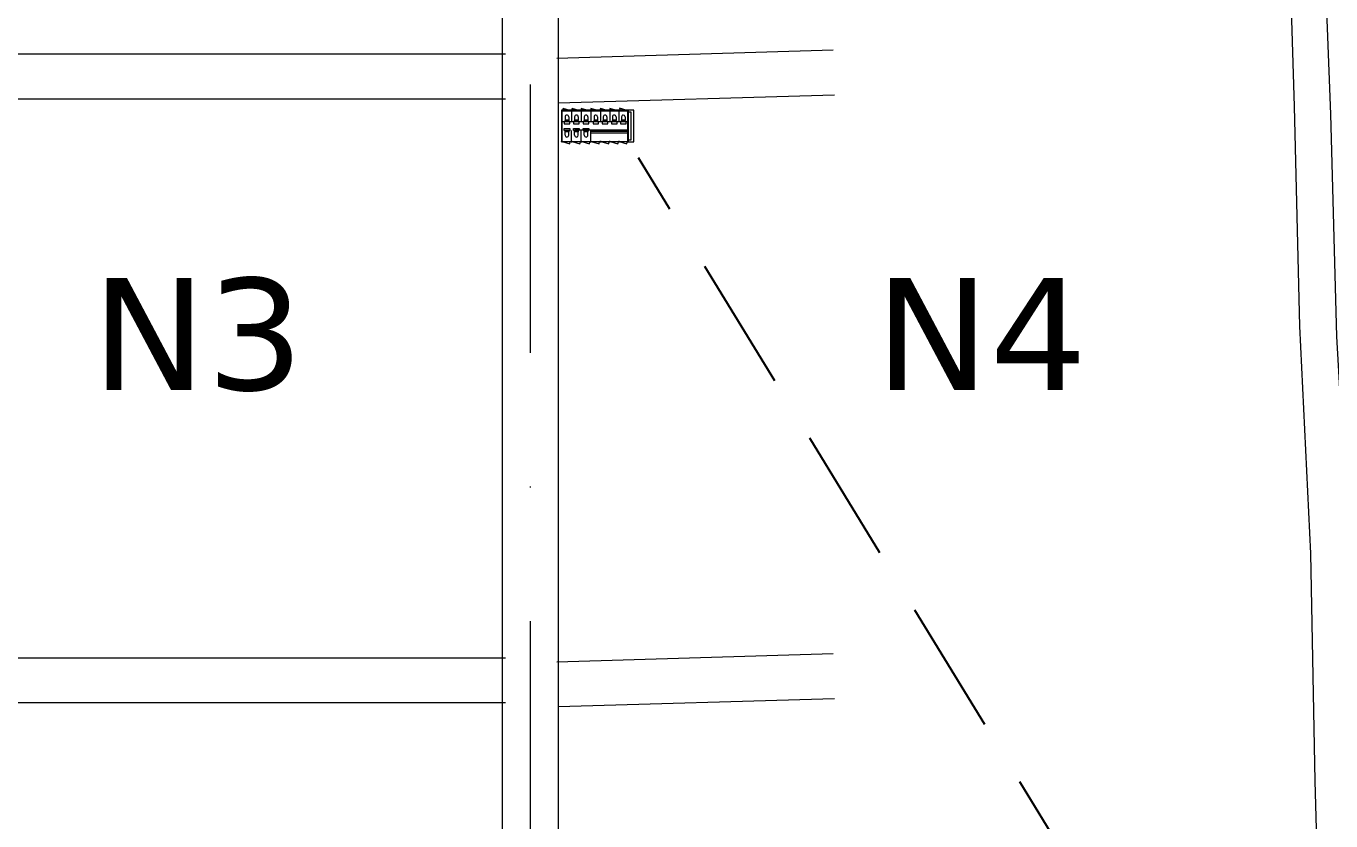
# Model space of a CAD drawing. Header units: millimetres. Extents: x 111563 to 112628, y 522776 to 523529.
# Drawn here: x 112054.2 to 112170.8, y 523291.5 to 523362.5 of the extents above; entities that cross this region are included whole.
import ezdxf
from ezdxf.enums import TextEntityAlignment as Align

# ---------------------------------------------------------------- set-up
doc = ezdxf.new("R2010")
doc.units = ezdxf.units.MM
doc.linetypes.add('DASHDOTX2', pattern=[48, 24, -11.95, 0.1, -11.95])
doc.linetypes.add('DASHED', pattern=[18, 12, -6])
for name, color, linetype, lineweight, true_color in [('bouwweg', 1, 'Continuous', 0, 0xff0000), ('bouwweg as', 18, 'DASHDOTX2', 0, 0x000000), ('event roads', 1, 'Continuous', 0, 0xff0000), ('FIELD A - talud basis', 253, 'Continuous', 0, 0xadadad), ('FIELD A - talud plateau', 253, 'Continuous', 0, 0xadadad), ('FIELD N-O-Q - hull', 18, 'Continuous', 0, 0x000000), ('Pipes - water', 5, 'DASHED', 25, 0x0000ff), ('V00 kant verhard', 253, 'Continuous', 0, 0xadadad)]:
    doc.layers.add(name, color=color, linetype=linetype, lineweight=lineweight, true_color=true_color)
doc.layers.add('toilet', color=18, linetype='Continuous', true_color=0x000000)
doc.styles.add('textstyle73', font='')
doc.styles.add('textstyle74', font='')
doc.styles.get('textstyle73').set_extended_font_data('DejaVu Sans Mono')
doc.styles.get('textstyle74').set_extended_font_data('DejaVu Sans Mono')

msp = doc.modelspace()

# ---------------------------------------------------------------- hatches: boundary and pattern name
at = {"layer": 'FIELD N-O-Q - hull'}
h = msp.add_hatch(dxfattribs=at)
h.set_pattern_fill('AR-B816', color=256, scale=1000, style=0)
h.paths.add_polyline_path([(112104.1131, 523428.83168), (112259.20185, 523474.28717), (112262.73937, 523319.31976), (112187.88576, 523319.44031), (112192.07783, 523173.24212), (112050.76029, 523122.41024), (111962.59473, 523365.03129), (112106.90715, 523415.11788)], flags=0)
at = {"layer": 'V00 kant verhard'}
h = msp.add_hatch(dxfattribs=at)
h.set_pattern_fill('AR-B816', color=256, scale=1000, style=0)
h.paths.add_polyline_path([(112627.903, 523527.23764), (112530.566, 523523.343), (112470.508, 523521.339), (112250.136, 523512.538), (112232.138, 523511.372), (112209.07328, 523507.80812), (112176.04435, 523497.34878), (112145.45738, 523486.9362), (112122.02906, 523478.47597), (112101.34175, 523473.3585), (112096.16551, 523474.12131), (112091.60479, 523475.87283), (112087.37467, 523477.0117), (112082.33108, 523477.49979), (112075.33512, 523476.52361), (112069.82603, 523473.93854), (112065.98458, 523469.41919), (112063.95088, 523464.22194), (112062.03015, 523460.26751), (112059.65749, 523458.2338), (112053.10443, 523454.95727), (112045.08258, 523450.5509), (112027.90905, 523442.75502), (111977.74425, 523423.88673), (111968.472, 523419.474), (111943.43, 523405.653), (111913.759, 523389.75), (111893.101, 523379.078), (111856.481, 523362.188), (111832.057, 523351.451), (111790.216, 523335.613), (111696.025, 523301.114), (111604.124, 523267.735), (111597.716, 523265.419), (111592.013, 523263.358), (111564.203, 523253.30553), (111564.203, 523247.16755), (111590.937, 523256.883), (111599.753, 523260.087), (111603.433, 523261.424), (111658.83, 523281.405), (111683.966, 523290.714), (111739.147, 523310.825), (111798.108, 523332.5), (111846.428, 523351.628), (111885.622, 523369.01), (111909.176, 523380.637), (111924.485, 523388.786), (111939.759, 523397.227), (111968.801, 523413.129), (111979.6449, 523418.82803), (111994.69434, 523424.38683), (112031.30108, 523438.35163), (112044.31681, 523441.87672), (112056.51906, 523444.58833), (112063.29809, 523445.67298), (112068.04341, 523445.67298), (112071.29734, 523443.91043), (112076.58498, 523442.0123), (112081.02294, 523439.58514), (112084.68445, 523434.41979), (112090.37287, 523423.6968), (112094.68823, 523414.86994), (112101.19079, 523416.84175), (112098.47918, 523426.55835), (112095.31473, 523437.86306), (112094.18489, 523441.0266), (112094.07191, 523443.73821), (112094.97578, 523445.88491), (112098.5511, 523451.47965), (112100.07368, 523456.16576), (112101.31598, 523458.78113), (112104.06211, 523461.33111), (112109.89617, 523464.04662), (112138.20538, 523476.54172), (112193.45716, 523496.84626), (112211.80659, 523502.14627), (112241.433, 523506.322), (112270.728, 523507.824), (112491.463, 523516.319), (112537.339, 523518.279), (112627.903, 523521.60036)], flags=0)
edge = h.paths.add_edge_path(flags=0)
edge.add_arc((112082.02378, 523459.1117), 13.84051, 0, 360)

# ---------------------------------------------------------------- linework, layer by layer
at = {"layer": 'bouwweg'}
for p, q in [((112096.70769, 523405.31532), (112096.70769, 523125.38534)), ((112101.70769, 523405.31532), (112101.70769, 523127.22208))]:
    msp.add_line(p, q, dxfattribs=at)
at = {"layer": 'bouwweg as'}
msp.add_line((112099.20769, 523405.31532), (112099.20769, 523126.30371), dxfattribs=at)
at = {"layer": 'event roads'}
for p, q in [((112126.2787, 523360.3586), (112101.5877, 523359.6176)), ((112097, 523360), (112016.58908, 523360)), ((112097, 523356), (112016.58908, 523356)), ((112126.39869, 523356.3604), (112101.70769, 523355.6194)), ((112097, 523306), (112016.58908, 523306)), ((112126.2787, 523306.3829), (112101.5877, 523305.6419)), ((112126.39869, 523302.3847), (112101.70769, 523301.6437)), ((112097, 523302), (112016.58908, 523302))]:
    msp.add_line(p, q, dxfattribs=at)
at = {"layer": 'FIELD A - talud basis'}
msp.add_lwpolyline([(112166.976, 523371.829), (112167.466, 523355.319), (112167.96, 523335.682), (112168.922, 523315.362), (112169.334, 523295.011), (112169.894, 523274.78), (112170.531, 523257.51), (112170.475, 523251.688), (112170.32468, 523251.10843), (112169.966, 523250.629), (112169.966, 523250.629), (112169.34224, 523250.2861), (112168.631, 523250.258), (112168.631, 523250.258), (112164.827, 523249.943), (112164.782, 523249.962), (112148.141, 523248.949), (112131.646, 523248.409), (112106.955, 523247.668), (112087.181, 523246.784), (112066.876, 523246.163), (112047.566, 523245.623)], dxfattribs=at)
at = {"layer": 'FIELD A - talud plateau'}
msp.add_lwpolyline([(112036.491, 523243.738), (112041.371, 523243.174), (112046.879, 523243.202), (112057.464, 523243.634), (112067.001, 523243.773), (112086.914, 523244.263), (112106.868, 523245.117), (112127.969, 523245.518), (112147.949, 523246.702), (112165.53, 523247.429), (112170.518, 523247.345), (112171.59709, 523247.72117), (112172.438, 523248.495), (112172.438, 523248.495), (112172.915, 523249.6004), (112172.887, 523250.804), (112172.887, 523250.804), (112172.972, 523257.486), (112173.326, 523275.049), (112172.465, 523295.098), (112172.422, 523315.051), (112171.278, 523334.768), (112170.74, 523354.659), (112170.017, 523373.894)], dxfattribs=at)
at = {"layer": 'Pipes - water'}
msp.add_line((112168, 523254), (112108.86932, 523350.74007), dxfattribs=at)
at = {"layer": 'toilet', "linetype": 'Continuous', "lineweight": 0}
for p, q in [((112102.05246, 523355), (112101.99996, 523355)), ((112101.99996, 523355), (112101.99996, 523352.17414)), ((112102.09625, 523355), (112102, 523355)), ((112102, 523355), (112102, 523354.95625)), ((112102.09625, 523355), (112102, 523355)), ((112102, 523355), (112102, 523354.95625)), ((112102, 523354.95625), (112102.09625, 523354.95625)), ((112102, 523354.95625), (112102, 523354.95625)), ((112102, 523354.95625), (112102.09625, 523354.95625)), ((112102.05246, 523352.17414), (112102.05246, 523355)), ((112102.09406, 523354.95516), (112102.18974, 523355.19031)), ((112102.84857, 523355), (112102.09621, 523355)), ((112102.09621, 523355), (112102.09621, 523354.95625)), ((112102.09621, 523354.95625), (112102.84857, 523354.95625)), ((112102.09625, 523354.95625), (112102.09625, 523355)), ((112102.09625, 523354.95625), (112102.09625, 523355)), ((112102.09625, 523355), (112102.09625, 523355)), ((112102.83768, 523354.95297), (112102.14052, 523355.16293)), ((112102.84857, 523354.95625), (112102.84857, 523355)), ((112102.84857, 523355), (112102.84857, 523355)), ((112102.94487, 523355), (112102.84862, 523355)), ((112102.84862, 523355), (112102.84862, 523354.95625)), ((112102.94487, 523355), (112102.84862, 523355)), ((112102.84862, 523355), (112102.84862, 523354.95625)), ((112102.84862, 523354.95625), (112102.94487, 523354.95625)), ((112102.84862, 523354.95625), (112102.84862, 523354.95625)), ((112102.84862, 523354.95625), (112102.94487, 523354.95625)), ((112102.89237, 523354.95516), (112102.98805, 523355.19031)), ((112102.90112, 523355), (112102.90112, 523353.98513)), ((112103.63599, 523354.95297), (112102.93883, 523355.16293)), ((112103.70603, 523355), (112102.94487, 523355)), ((112102.94487, 523355), (112102.94487, 523354.95625)), ((112102.94487, 523354.95625), (112102.94487, 523355)), ((112102.94487, 523354.95625), (112102.94487, 523355)), ((112102.94487, 523355), (112102.94487, 523355)), ((112102.94487, 523354.95625), (112103.70603, 523354.95625)), ((112103.80219, 523355), (112103.70599, 523355)), ((112103.70599, 523355), (112103.70599, 523354.95625)), ((112103.80219, 523355), (112103.70599, 523355)), ((112103.70599, 523355), (112103.70599, 523354.95625)), ((112103.70599, 523354.95625), (112103.80219, 523354.95625)), ((112103.70599, 523354.95625), (112103.70599, 523354.95625)), ((112103.70599, 523354.95625), (112103.80219, 523354.95625)), ((112103.70603, 523354.95625), (112103.70603, 523355)), ((112103.70603, 523355), (112103.70603, 523355)), ((112103.71531, 523354.95516), (112103.81099, 523355.19031)), ((112103.75416, 523355.00001), (112103.75416, 523353.98514)), ((112104.45892, 523354.95297), (112103.76177, 523355.16293)), ((112103.80219, 523354.95625), (112103.80219, 523355)), ((112103.80219, 523354.95625), (112103.80219, 523355)), ((112103.80219, 523355), (112103.80219, 523355)), ((112104.5634, 523355), (112103.80224, 523355)), ((112103.80224, 523355), (112103.80224, 523354.95625)), ((112103.80224, 523354.95625), (112104.5634, 523354.95625)), ((112104.65961, 523355), (112104.56336, 523355)), ((112104.56336, 523355), (112104.56336, 523354.95625)), ((112104.65961, 523355), (112104.56336, 523355)), ((112104.56336, 523355), (112104.56336, 523354.95625)), ((112104.56336, 523354.95625), (112104.56336, 523354.95625)), ((112104.56336, 523354.95625), (112104.65961, 523354.95625)), ((112104.56336, 523354.95625), (112104.65961, 523354.95625)), ((112104.5634, 523354.95625), (112104.5634, 523355)), ((112104.5634, 523355), (112104.5634, 523355)), ((112104.57919, 523354.95516), (112104.67487, 523355.19031)), ((112104.61586, 523355.00002), (112104.61586, 523353.98515)), ((112105.32286, 523354.95297), (112104.6257, 523355.16293)), ((112104.65961, 523354.95625), (112104.65961, 523355)), ((112104.65961, 523354.95625), (112104.65961, 523355)), ((112104.65961, 523355), (112104.65961, 523355)), ((112105.43827, 523355), (112104.65965, 523355)), ((112104.65965, 523355), (112104.65965, 523354.95625)), ((112104.65965, 523354.95625), (112105.43827, 523354.95625)), ((112105.42947, 523354.95516), (112105.5252, 523355.19031)), ((112105.53447, 523355), (112105.43823, 523355)), ((112105.43823, 523355), (112105.43823, 523354.95625)), ((112105.53447, 523355), (112105.43823, 523355)), ((112105.43823, 523355), (112105.43823, 523354.95625)), ((112105.43823, 523354.95625), (112105.53447, 523354.95625)), ((112105.43823, 523354.95625), (112105.43823, 523354.95625)), ((112105.43823, 523354.95625), (112105.53447, 523354.95625)), ((112105.43827, 523354.95625), (112105.43827, 523355)), ((112105.43827, 523355), (112105.43827, 523355)), ((112106.17314, 523354.95297), (112105.47598, 523355.16293)), ((112105.48636, 523355.00003), (112105.48636, 523353.98516)), ((112105.53447, 523354.95625), (112105.53447, 523355)), ((112105.53447, 523354.95625), (112105.53447, 523355)), ((112105.53447, 523355), (112105.53447, 523355)), ((112106.26064, 523355), (112105.53452, 523355)), ((112105.53452, 523355), (112105.53452, 523354.95625)), ((112105.53452, 523354.95625), (112106.26064, 523354.95625)), ((112106.35689, 523355), (112106.26064, 523355)), ((112106.26064, 523355), (112106.26064, 523354.95625)), ((112106.35689, 523355), (112106.26064, 523355)), ((112106.26064, 523355), (112106.26064, 523354.95625)), ((112106.26064, 523354.95625), (112106.26064, 523355)), ((112106.26064, 523355), (112106.26064, 523355)), ((112106.26064, 523354.95625), (112106.35689, 523354.95625)), ((112106.26064, 523354.95625), (112106.26064, 523354.95625)), ((112106.26064, 523354.95625), (112106.35689, 523354.95625)), ((112106.27971, 523354.95516), (112106.37544, 523355.19031)), ((112106.30872, 523355.00003), (112106.30872, 523353.98517)), ((112107.02342, 523354.95297), (112106.32626, 523355.16293)), ((112107.08296, 523355), (112106.35684, 523355)), ((112106.35684, 523355), (112106.35684, 523354.95625)), ((112106.35684, 523354.95625), (112107.08296, 523354.95625)), ((112106.35689, 523354.95625), (112106.35689, 523355)), ((112106.35689, 523354.95625), (112106.35689, 523355)), ((112106.35689, 523355), (112106.35689, 523355)), ((112107.08296, 523354.95625), (112107.08296, 523355)), ((112107.08296, 523355), (112107.08296, 523355)), ((112107.17926, 523355), (112107.08301, 523355)), ((112107.08301, 523355), (112107.08301, 523354.95625)), ((112107.17926, 523355), (112107.08301, 523355)), ((112107.08301, 523355), (112107.08301, 523354.95625)), ((112107.08301, 523354.95625), (112107.17926, 523354.95625)), ((112107.08301, 523354.95625), (112107.08301, 523354.95625)), ((112107.08301, 523354.95625), (112107.17926, 523354.95625)), ((112107.13547, 523355.00004), (112107.13547, 523353.98517)), ((112107.87366, 523354.96391), (112107.1765, 523355.17386)), ((112107.17926, 523354.95625), (112107.17926, 523355)), ((112107.17926, 523354.95625), (112107.17926, 523355)), ((112107.17926, 523355), (112107.17926, 523355)), ((112107.87037, 523355), (112107.17926, 523355)), ((112107.17926, 523355), (112107.17926, 523354.95625)), ((112107.17926, 523354.95625), (112107.87037, 523354.95625)), ((112107.19015, 523354.95516), (112107.28588, 523355.19031)), ((112107.94912, 523355), (112107.87037, 523355)), ((112107.87037, 523355), (112107.87037, 523354.95625)), ((112107.94912, 523355), (112107.87037, 523355)), ((112107.87037, 523355), (112107.87037, 523354.95625)), ((112107.87037, 523354.95625), (112107.87037, 523355)), ((112107.87037, 523355), (112107.87037, 523355)), ((112107.87037, 523354.95625), (112107.94912, 523354.95625)), ((112107.87037, 523354.95625), (112107.87037, 523354.95625)), ((112107.87037, 523354.95625), (112107.94912, 523354.95625)), ((112107.94912, 523355), (112107.90537, 523355)), ((112107.90537, 523355), (112107.90537, 523352.21864)), ((112107.94912, 523354.95625), (112107.94912, 523355)), ((112107.94912, 523354.95625), (112107.94912, 523355)), ((112107.94912, 523355), (112107.94912, 523355)), ((112108.46144, 523355), (112107.94912, 523355)), ((112107.94912, 523355), (112107.94912, 523352.16649)), ((112107.94912, 523352.21864), (112107.94912, 523355)), ((112107.94913, 523355.00005), (112107.94913, 523353.98518)), ((112108.22357, 523354.82391), (112107.95289, 523354.82391)), ((112107.95289, 523354.82391), (112107.95289, 523352.36332)), ((112108.22357, 523352.36332), (112108.22357, 523354.82391)), ((112108.22357, 523354.82391), (112108.22357, 523354.82391)), ((112108.46144, 523352.16649), (112108.46144, 523355)), ((112108.46144, 523355), (112108.46144, 523355)), ((112102.0525, 523353.98513), (112107.90537, 523353.98513)), ((112102.73491, 523353.98509), (112102.23183, 523353.98509)), ((112102.23183, 523353.98509), (112102.23183, 523353.79705)), ((112102.23183, 523353.79705), (112102.73491, 523353.79705)), ((112102.23183, 523353.18901), (112102.23183, 523353.37709)), ((112102.23183, 523353.37709), (112102.73491, 523353.37709)), ((112102.64299, 523354.10763), (112102.31933, 523354.10763)), ((112102.31933, 523354.10763), (112102.31933, 523354.03763)), ((112102.31933, 523354.03763), (112102.64299, 523354.03763)), ((112102.31938, 523354.41821), (112102.31938, 523354.10763)), ((112102.64203, 523354.40946), (112102.64304, 523354.10767)), ((112102.64299, 523354.03763), (112102.64299, 523354.10763)), ((112102.64299, 523354.10763), (112102.64299, 523354.10763)), ((112102.73491, 523353.79705), (112102.73491, 523353.98509)), ((112102.73491, 523353.98509), (112102.73491, 523353.98509)), ((112102.73491, 523353.37709), (112102.73491, 523353.18901)), ((112103.58786, 523353.9851), (112103.08487, 523353.9851)), ((112103.08487, 523353.9851), (112103.08487, 523353.79706)), ((112103.08487, 523353.79706), (112103.58786, 523353.79706)), ((112103.08487, 523353.18901), (112103.08487, 523353.37709)), ((112103.08487, 523353.37709), (112103.58786, 523353.37709)), ((112103.17233, 523354.41822), (112103.17233, 523354.10764)), ((112103.49603, 523354.10764), (112103.17233, 523354.10764)), ((112103.17233, 523354.10764), (112103.17233, 523354.03764)), ((112103.17233, 523354.03764), (112103.49603, 523354.03764)), ((112103.49503, 523354.40947), (112103.49603, 523354.10768)), ((112103.49603, 523354.03764), (112103.49603, 523354.10764)), ((112103.49603, 523354.10764), (112103.49603, 523354.10764)), ((112103.58786, 523353.79706), (112103.58786, 523353.9851)), ((112103.58786, 523353.9851), (112103.58786, 523353.9851)), ((112103.58786, 523353.37709), (112103.58786, 523353.18901)), ((112104.44965, 523353.98511), (112103.94657, 523353.98511)), ((112103.94657, 523353.98511), (112103.94657, 523353.79707)), ((112103.94657, 523353.79707), (112104.44965, 523353.79707)), ((112103.94657, 523353.18901), (112103.94657, 523353.37709)), ((112103.94657, 523353.37709), (112104.44965, 523353.37709)), ((112104.3534, 523354.10763), (112104.02969, 523354.10763)), ((112104.02969, 523354.10763), (112104.02969, 523354.03763)), ((112104.02969, 523354.03763), (112104.3534, 523354.03763)), ((112104.0297, 523354.41821), (112104.0297, 523354.10763)), ((112104.35239, 523354.40946), (112104.3534, 523354.10767)), ((112104.3534, 523354.03763), (112104.3534, 523354.10763)), ((112104.3534, 523354.10763), (112104.3534, 523354.10763)), ((112104.44965, 523353.79707), (112104.44965, 523353.98511)), ((112104.44965, 523353.98511), (112104.44965, 523353.98511)), ((112104.44965, 523353.37709), (112104.44965, 523353.18901)), ((112105.32015, 523353.98511), (112104.81707, 523353.98511)), ((112104.81707, 523353.98511), (112104.81707, 523353.79708)), ((112104.81707, 523353.79708), (112105.32015, 523353.79708)), ((112104.90452, 523354.41824), (112104.90452, 523354.10766)), ((112105.22827, 523354.10766), (112104.90457, 523354.10766)), ((112104.90457, 523354.10766), (112104.90457, 523354.03766)), ((112104.90457, 523354.03766), (112105.22827, 523354.03766)), ((112105.22867, 523354.40949), (112105.22827, 523354.1077)), ((112105.22827, 523354.03766), (112105.22827, 523354.10766)), ((112105.22827, 523354.10766), (112105.22827, 523354.10766)), ((112105.32015, 523353.79708), (112105.32015, 523353.98511)), ((112105.32015, 523353.98511), (112105.32015, 523353.98511)), ((112106.14252, 523353.98512), (112105.63944, 523353.98512)), ((112105.63944, 523353.98512), (112105.63944, 523353.79709)), ((112105.63944, 523353.79709), (112106.14252, 523353.79709)), ((112105.72698, 523354.41825), (112105.72698, 523354.10767)), ((112106.05064, 523354.10767), (112105.72698, 523354.10767)), ((112105.72698, 523354.10767), (112105.72698, 523354.03767)), ((112105.72698, 523354.03767), (112106.05064, 523354.03767)), ((112106.04968, 523354.4095), (112106.05064, 523354.10771)), ((112106.05064, 523354.03767), (112106.05064, 523354.10767)), ((112106.05064, 523354.10767), (112106.05064, 523354.10767)), ((112106.14252, 523353.79709), (112106.14252, 523353.98512)), ((112106.14252, 523353.98512), (112106.14252, 523353.98512)), ((112106.96926, 523353.98513), (112106.46627, 523353.98513)), ((112106.46627, 523353.98513), (112106.46627, 523353.79709)), ((112106.46627, 523353.79709), (112106.96926, 523353.79709)), ((112106.87301, 523354.10763), (112106.54934, 523354.10763)), ((112106.54934, 523354.10763), (112106.54934, 523354.03763)), ((112106.54934, 523354.03763), (112106.87301, 523354.03763)), ((112106.54935, 523354.41821), (112106.54935, 523354.10763)), ((112106.87205, 523354.40946), (112106.87301, 523354.10767)), ((112106.87301, 523354.03763), (112106.87301, 523354.10763)), ((112106.87301, 523354.10763), (112106.87301, 523354.10763)), ((112106.96926, 523353.79709), (112106.96926, 523353.98513)), ((112106.96926, 523353.98513), (112106.96926, 523353.98513)), ((112107.78292, 523353.98514), (112107.27984, 523353.98514)), ((112107.27984, 523353.98514), (112107.27984, 523353.7971)), ((112107.27984, 523353.7971), (112107.78292, 523353.7971)), ((112107.68667, 523354.10763), (112107.36296, 523354.10763)), ((112107.36296, 523354.10763), (112107.36296, 523354.03763)), ((112107.36296, 523354.03763), (112107.68667, 523354.03763)), ((112107.36297, 523354.41821), (112107.36297, 523354.10763)), ((112107.68667, 523354.03763), (112107.68667, 523354.10763)), ((112107.68667, 523354.10763), (112107.68667, 523354.10763)), ((112107.68842, 523354.40946), (112107.68803, 523354.10767)), ((112107.78292, 523353.7971), (112107.78292, 523353.98514)), ((112107.78292, 523353.98514), (112107.78292, 523353.98514)), ((112101.99996, 523352.17414), (112102.05246, 523352.17414)), ((112101.99996, 523352.17414), (112101.99996, 523352.17414)), ((112102.09625, 523352.21789), (112102, 523352.21789)), ((112102, 523352.21789), (112102, 523352.17414)), ((112102, 523352.17414), (112102, 523352.21789)), ((112102, 523352.21789), (112102.09625, 523352.21789)), ((112102, 523352.17414), (112102.09625, 523352.17414)), ((112102, 523352.17414), (112102, 523352.17414)), ((112102.09625, 523352.17414), (112102, 523352.17414)), ((112102.04484, 523352.21789), (112102.742, 523352.00794)), ((112102.09621, 523352.17414), (112102.09621, 523352.21789)), ((112102.09621, 523352.21789), (112102.84857, 523352.21789)), ((112102.84857, 523352.17414), (112102.09621, 523352.17414)), ((112102.09625, 523352.17414), (112102.09625, 523352.21789)), ((112102.09625, 523352.21789), (112102.09625, 523352.17414)), ((112102.09625, 523352.17414), (112102.09625, 523352.17414)), ((112102.73491, 523353.18901), (112102.23183, 523353.18901)), ((112102.31933, 523353.06651), (112102.31933, 523353.13651)), ((112102.31933, 523353.13651), (112102.64299, 523353.13651)), ((112102.64299, 523353.06651), (112102.31933, 523353.06651)), ((112102.31938, 523352.75597), (112102.31938, 523353.06656)), ((112102.64203, 523352.76468), (112102.64304, 523353.06651)), ((112102.64299, 523353.13651), (112102.64299, 523353.06651)), ((112102.64299, 523353.06651), (112102.64299, 523353.06651)), ((112102.78851, 523352.21575), (112102.69283, 523351.98064)), ((112102.73491, 523353.18901), (112102.73491, 523353.18901)), ((112102.84857, 523352.21789), (112102.84857, 523352.17414)), ((112102.84857, 523352.17414), (112102.84857, 523352.17414)), ((112102.94487, 523352.21789), (112102.84862, 523352.21789)), ((112102.84862, 523352.21789), (112102.84862, 523352.17414)), ((112102.84862, 523352.17414), (112102.84862, 523352.21789)), ((112102.84862, 523352.21789), (112102.94487, 523352.21789)), ((112102.84862, 523352.17414), (112102.94487, 523352.17414)), ((112102.84862, 523352.17414), (112102.84862, 523352.17414)), ((112102.94487, 523352.17414), (112102.84862, 523352.17414)), ((112102.90112, 523352.17414), (112102.90112, 523353.18901)), ((112102.94487, 523352.17414), (112102.94487, 523352.21789)), ((112102.94487, 523352.21789), (112102.94487, 523352.17414)), ((112102.94487, 523352.17414), (112102.94487, 523352.21789)), ((112102.94487, 523352.21789), (112103.70603, 523352.21789)), ((112102.94487, 523352.17414), (112102.94487, 523352.17414)), ((112103.70603, 523352.17414), (112102.94487, 523352.17414)), ((112102.95519, 523352.21789), (112103.65235, 523352.00794)), ((112103.58786, 523353.18901), (112103.08487, 523353.18901)), ((112103.17233, 523353.06651), (112103.17233, 523353.13651)), ((112103.17233, 523353.13651), (112103.49603, 523353.13651)), ((112103.17233, 523352.75597), (112103.17233, 523353.06656)), ((112103.49603, 523353.06651), (112103.17233, 523353.06651)), ((112103.22307, 523353.24147), (112107.90537, 523353.24147)), ((112103.22307, 523353.24147), (112103.30837, 523353.24147)), ((112103.22307, 523353.24147), (112103.22307, 523353.24147)), ((112103.22307, 523353.24147), (112103.30837, 523353.24147)), ((112103.22307, 523353.24147), (112103.22307, 523353.24147)), ((112103.22307, 523353.24147), (112103.30837, 523353.24147)), ((112103.22307, 523353.24147), (112103.22307, 523353.24147)), ((112103.22307, 523353.24147), (112103.30837, 523353.24147)), ((112103.22307, 523353.24147), (112103.22307, 523353.24147)), ((112103.49503, 523352.76468), (112103.49603, 523353.06651)), ((112103.49603, 523353.13651), (112103.49603, 523353.06651)), ((112103.49603, 523353.06651), (112103.49603, 523353.06651)), ((112103.58786, 523353.18901), (112103.58786, 523353.18901)), ((112103.6989, 523352.21575), (112103.60317, 523351.98064)), ((112103.80219, 523352.21789), (112103.70599, 523352.21789)), ((112103.70599, 523352.21789), (112103.70599, 523352.17414)), ((112103.70599, 523352.17414), (112103.70599, 523352.21789)), ((112103.70599, 523352.21789), (112103.80219, 523352.21789)), ((112103.70599, 523352.17414), (112103.80219, 523352.17414)), ((112103.70599, 523352.17414), (112103.70599, 523352.17414)), ((112103.80219, 523352.17414), (112103.70599, 523352.17414)), ((112103.70603, 523352.21789), (112103.70603, 523352.17414)), ((112103.70603, 523352.17414), (112103.70603, 523352.17414)), ((112103.75416, 523352.17414), (112103.75416, 523353.18901)), ((112103.80219, 523352.17414), (112103.80219, 523352.21789)), ((112103.80219, 523352.21789), (112103.80219, 523352.17414)), ((112103.80219, 523352.17414), (112103.80219, 523352.17414)), ((112103.80224, 523352.17414), (112103.80224, 523352.21789)), ((112103.80224, 523352.21789), (112104.5634, 523352.21789)), ((112104.5634, 523352.17414), (112103.80224, 523352.17414)), ((112103.80552, 523352.21789), (112104.50267, 523352.00794)), ((112104.44965, 523353.18901), (112103.94657, 523353.18901)), ((112104.02969, 523353.06651), (112104.02969, 523353.13651)), ((112104.02969, 523353.13651), (112104.3534, 523353.13651)), ((112104.3534, 523353.06651), (112104.02969, 523353.06651)), ((112104.0297, 523352.75597), (112104.0297, 523353.06656)), ((112104.35239, 523352.76468), (112104.3534, 523353.06651)), ((112104.3534, 523353.13651), (112104.3534, 523353.06651)), ((112104.3534, 523353.06651), (112104.3534, 523353.06651)), ((112104.44965, 523353.18901), (112104.44965, 523353.18901)), ((112104.54914, 523352.21575), (112104.45346, 523351.98064)), ((112104.65961, 523352.21789), (112104.56336, 523352.21789)), ((112104.56336, 523352.21789), (112104.56336, 523352.17414)), ((112104.56336, 523352.17414), (112104.56336, 523352.21789)), ((112104.56336, 523352.21789), (112104.65961, 523352.21789)), ((112104.56336, 523352.17414), (112104.65961, 523352.17414)), ((112104.56336, 523352.17414), (112104.56336, 523352.17414)), ((112104.65961, 523352.17414), (112104.56336, 523352.17414)), ((112104.5634, 523352.21789), (112104.5634, 523352.17414)), ((112104.5634, 523352.17414), (112104.5634, 523352.17414)), ((112104.61586, 523352.17414), (112104.61586, 523353.18901)), ((112104.63296, 523353.11411), (112107.91102, 523353.11411)), ((112104.63296, 523352.97193), (112107.91102, 523352.97193)), ((112104.6558, 523352.21789), (112105.35296, 523352.00794)), ((112104.65961, 523352.17414), (112104.65961, 523352.21789)), ((112104.65961, 523352.21789), (112104.65961, 523352.17414)), ((112104.65961, 523352.17414), (112104.65961, 523352.17414)), ((112104.65965, 523352.17414), (112104.65965, 523352.21789)), ((112104.65965, 523352.21789), (112105.43827, 523352.21789)), ((112105.43827, 523352.17414), (112104.65965, 523352.17414)), ((112105.39942, 523352.21575), (112105.30374, 523351.98064)), ((112105.53447, 523352.21789), (112105.43823, 523352.21789)), ((112105.43823, 523352.21789), (112105.43823, 523352.17414)), ((112105.43823, 523352.17414), (112105.43823, 523352.21789)), ((112105.43823, 523352.21789), (112105.53447, 523352.21789)), ((112105.43823, 523352.17414), (112105.53447, 523352.17414)), ((112105.43823, 523352.17414), (112105.43823, 523352.17414)), ((112105.53447, 523352.17414), (112105.43823, 523352.17414)), ((112105.43827, 523352.21789), (112105.43827, 523352.17414)), ((112105.43827, 523352.17414), (112105.43827, 523352.17414)), ((112105.51969, 523352.21789), (112106.21684, 523352.00794)), ((112105.53447, 523352.17414), (112105.53447, 523352.21789)), ((112105.53447, 523352.21789), (112105.53447, 523352.17414)), ((112105.53447, 523352.17414), (112105.53447, 523352.17414)), ((112105.53452, 523352.17414), (112105.53452, 523352.21789)), ((112105.53452, 523352.21789), (112106.26064, 523352.21789)), ((112106.26064, 523352.17414), (112105.53452, 523352.17414)), ((112106.26339, 523352.21575), (112106.16767, 523351.98064)), ((112106.35689, 523352.21789), (112106.26064, 523352.21789)), ((112106.26064, 523352.21789), (112106.26064, 523352.17414)), ((112106.26064, 523352.17414), (112106.26064, 523352.21789)), ((112106.26064, 523352.21789), (112106.35689, 523352.21789)), ((112106.26064, 523352.21789), (112106.26064, 523352.17414)), ((112106.26064, 523352.17414), (112106.35689, 523352.17414)), ((112106.26064, 523352.17414), (112106.26064, 523352.17414)), ((112106.35689, 523352.17414), (112106.26064, 523352.17414)), ((112106.26064, 523352.17414), (112106.26064, 523352.17414)), ((112106.34263, 523352.21789), (112107.03978, 523352.00794)), ((112106.35684, 523352.17414), (112106.35684, 523352.21789)), ((112106.35684, 523352.21789), (112107.08296, 523352.21789)), ((112107.08296, 523352.17414), (112106.35684, 523352.17414)), ((112106.35689, 523352.17414), (112106.35689, 523352.21789)), ((112106.35689, 523352.21789), (112106.35689, 523352.17414)), ((112106.35689, 523352.17414), (112106.35689, 523352.17414)), ((112107.08624, 523352.21575), (112106.99056, 523351.98064)), ((112107.08296, 523352.21789), (112107.08296, 523352.17414)), ((112107.08296, 523352.17414), (112107.08296, 523352.17414)), ((112107.17926, 523352.21789), (112107.08301, 523352.21789)), ((112107.08301, 523352.21789), (112107.08301, 523352.17414)), ((112107.08301, 523352.17414), (112107.08301, 523352.21789)), ((112107.08301, 523352.21789), (112107.17926, 523352.21789)), ((112107.08301, 523352.17414), (112107.17926, 523352.17414)), ((112107.08301, 523352.17414), (112107.08301, 523352.17414)), ((112107.17926, 523352.17414), (112107.08301, 523352.17414)), ((112107.14093, 523352.21789), (112107.83809, 523352.00794)), ((112107.17926, 523352.17414), (112107.17926, 523352.21789)), ((112107.17926, 523352.21789), (112107.17926, 523352.17414)), ((112107.17926, 523352.17414), (112107.17926, 523352.21789)), ((112107.17926, 523352.21789), (112107.87037, 523352.21789)), ((112107.17926, 523352.17414), (112107.17926, 523352.17414)), ((112107.87037, 523352.17414), (112107.17926, 523352.17414)), ((112107.88459, 523352.21575), (112107.78887, 523351.98064)), ((112107.94912, 523352.21789), (112107.87037, 523352.21789)), ((112107.87037, 523352.21789), (112107.87037, 523352.17414)), ((112107.87037, 523352.17414), (112107.87037, 523352.21789)), ((112107.87037, 523352.21789), (112107.94912, 523352.21789)), ((112107.87037, 523352.21789), (112107.87037, 523352.17414)), ((112107.87037, 523352.17414), (112107.94912, 523352.17414)), ((112107.87037, 523352.17414), (112107.87037, 523352.17414)), ((112107.94912, 523352.17414), (112107.87037, 523352.17414)), ((112107.87037, 523352.17414), (112107.87037, 523352.17414)), ((112107.94912, 523353.24147), (112107.90537, 523353.24147)), ((112107.90537, 523353.24147), (112107.90537, 523352.17414)), ((112107.90537, 523352.21864), (112107.94912, 523352.21864)), ((112107.90537, 523352.21864), (112107.90537, 523352.21864)), ((112107.90537, 523352.17414), (112107.94912, 523352.17414)), ((112107.90537, 523352.17414), (112107.90537, 523352.17414)), ((112107.94912, 523352.17414), (112107.94912, 523353.24147)), ((112107.94912, 523352.17414), (112107.94912, 523352.21789)), ((112107.94912, 523352.21789), (112107.94912, 523352.17414)), ((112107.94912, 523352.17414), (112107.94912, 523352.17414)), ((112107.94912, 523352.16649), (112108.46144, 523352.16649)), ((112107.94913, 523352.17414), (112107.94913, 523353.18901)), ((112107.95289, 523352.36332), (112108.22357, 523352.36332))]:
    msp.add_line(p, q, dxfattribs=at)
for centre, radius, start, end in [((112102.48115, 523354.40948), 0.16081, 89.9939879, 180.0060121), ((112102.48121, 523354.40947), 0.16082, 359.9973155, 90.0182688), ((112103.33414, 523354.40949), 0.16081, 89.9939879, 180.0060121), ((112103.33418, 523354.40945), 0.16085, 0.0072903, 90.008294), ((112104.19151, 523354.40948), 0.16081, 89.9939879, 180.0060121), ((112104.19158, 523354.40947), 0.16082, 359.9973155, 90.0182688), ((112105.06638, 523354.40951), 0.16081, 89.9939879, 180.0060121), ((112105.06578, 523354.40742), 0.1629, 0.7292477, 89.7828033), ((112105.88875, 523354.40951), 0.16081, 89.9939879, 180.0060121), ((112105.88883, 523354.40947), 0.16085, 0.0106177, 90.0205467), ((112106.71112, 523354.40948), 0.16081, 89.9939879, 180.0060121), ((112106.71119, 523354.40943), 0.16085, 0.0106177, 90.0205467), ((112107.52478, 523354.40948), 0.16081, 89.9939879, 180.0060121), ((112107.52343, 523354.40525), 0.16504, 1.4618377, 89.5270617), ((112102.48117, 523352.76469), 0.16084, 180.0039661, 269.9960339), ((112102.48119, 523352.7647), 0.16085, 269.9917079, 359.9927078), ((112103.33417, 523352.76469), 0.16084, 180.0039661, 269.9960339), ((112103.22307, 523353.20437), 0.0371, 89.9945863, 180.0054137), ((112103.22308, 523353.20434), 0.0371, 179.952104, 269.9938689), ((112103.22306, 523353.22062), 0.02084, 89.9583549, 180.0416451), ((112103.22306, 523353.22062), 0.02084, 89.9583549, 180.0416451), ((112103.22306, 523353.22062), 0.02084, 89.9583549, 180.0416451), ((112103.22306, 523353.22062), 0.02084, 89.9583549, 180.0416451), ((112103.22306, 523353.22062), 0.02084, 89.9583549, 180.0416451), ((112103.22306, 523353.22062), 0.02084, 89.9583549, 180.0416451), ((112103.22306, 523353.22062), 0.02084, 89.9583549, 180.0416451), ((112103.22306, 523353.22062), 0.02084, 89.9583549, 180.0416451), ((112103.22308, 523353.22062), 0.02087, 180.0199053, 269.9800947), ((112103.22308, 523353.22062), 0.02087, 180.0199053, 269.9800947), ((112103.22308, 523353.22062), 0.02087, 180.0199053, 269.9800947), ((112103.22308, 523353.22062), 0.02087, 180.0199053, 269.9800947), ((112103.22308, 523353.22062), 0.02087, 180.0199053, 269.9800947), ((112103.22308, 523353.22062), 0.02087, 180.0199053, 269.9800947), ((112103.22308, 523353.22062), 0.02087, 180.0199053, 269.9800947), ((112103.22308, 523353.22062), 0.02087, 180.0199053, 269.9800947), ((112103.22309, 523353.22062), 0.02084, 359.9583549, 90.0416451), ((112103.22309, 523353.22062), 0.02084, 359.9583549, 90.0416451), ((112103.22309, 523353.22062), 0.02084, 359.9583549, 90.0416451), ((112103.22309, 523353.22062), 0.02084, 359.9583549, 90.0416451), ((112103.22309, 523353.22062), 0.02084, 359.9583549, 90.0416451), ((112103.22309, 523353.22062), 0.02084, 359.9583549, 90.0416451), ((112103.22309, 523353.22062), 0.02084, 359.9583549, 90.0416451), ((112103.22309, 523353.22062), 0.02084, 359.9583549, 90.0416451), ((112103.22308, 523353.20437), 0.0371, 359.9945863, 90.0054137), ((112103.22307, 523353.22062), 0.02087, 270.0199053, 359.9800947), ((112103.22307, 523353.22062), 0.02087, 270.0199053, 359.9800947), ((112103.22307, 523353.22062), 0.02087, 270.0199053, 359.9800947), ((112103.22307, 523353.22062), 0.02087, 270.0199053, 359.9800947), ((112103.22307, 523353.22062), 0.02087, 270.0199053, 359.9800947), ((112103.22307, 523353.22062), 0.02087, 270.0199053, 359.9800947), ((112103.22307, 523353.22062), 0.02087, 270.0199053, 359.9800947), ((112103.22307, 523353.22062), 0.02087, 270.0199053, 359.9800947), ((112103.22307, 523353.20434), 0.0371, 270.0061311, 0.047896), ((112103.33415, 523352.76473), 0.16087, 270.0016842, 359.9827315), ((112104.19154, 523352.76469), 0.16084, 180.0039661, 269.9960339), ((112104.19155, 523352.7647), 0.16085, 269.9917079, 359.9927078)]:
    msp.add_arc(centre, radius, start, end, dxfattribs=at)

# ---------------------------------------------------------------- texts
at = {"layer": 'FIELD N-O-Q - hull'}
for s, style, p in [('N3', 'textstyle73', (112060, 523340)), ('N4', 'textstyle74', (112130, 523340))]:
    msp.add_text(s, height=10, dxfattribs=dict(at, style=style)).set_placement(p, align=Align.TOP_LEFT)

doc.saveas('drawing.dxf')
